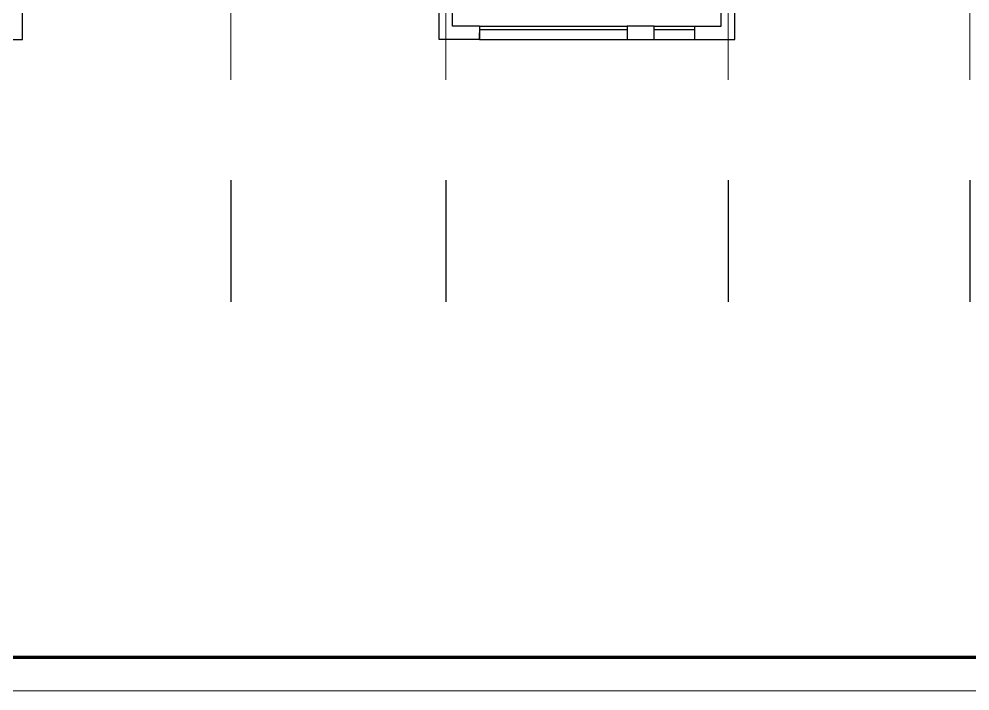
# Model space of a CAD drawing. Extents: x 1332633 to 1595679, y 264824 to 640777.
# Drawn here: x 1354982 to 1369132, y 577898 to 587892 of the extents above; entities that cross this region are included whole.
import ezdxf
from ezdxf.enums import TextEntityAlignment as Align

# ---------------------------------------------------------------- set-up
doc = ezdxf.new("R2010")
doc.units = 0
doc.header["$LTSCALE"] = 1000
doc.header["$MEASUREMENT"] = 0
doc.linetypes.add('DOTE', pattern=[2.42, 2, -0.2, 0.02, -0.2])
doc.layers.get('0').update_dxf_attribs({"linetype": 'CONTINUOUS'})
doc.layers.add('_公共_图框', color=4, linetype='CONTINUOUS', lineweight=5)
doc.layers.add('DOTE', color=1, linetype='DOTE', lineweight=13)
for name, color, linetype in [('A-Balcony(建筑阳台)', 32, 'CONTINUOUS'), ('A-Wall(建筑墙)', 255, 'CONTINUOUS'), ('A-WALL_建筑墙_', 255, 'CONTINUOUS'), ('AXIS', 3, 'CONTINUOUS')]:
    doc.layers.add(name, color=color, linetype=linetype)
doc.styles.add('图框文字', font='SIMKAI.TTF')

# ---------------------------------------------------------------- blocks, each defined once
blk = doc.blocks.new('vvxv')
at = {"layer": '_公共_图框'}
blk.add_lwpolyline([(-63000, 0), (0, 0), (0, 29700), (-63000, 29700)], close=True, dxfattribs=at)
at = {"layer": '_公共_图框', "const_width": 50}
blk.add_lwpolyline([(-61750, 500), (-500, 500), (-500, 29200), (-61750, 29200)], close=True, dxfattribs=at)
at = {"layer": '_公共_图框', "style": '图框文字'}
for tag, height, p in [('建设单位', 250, (-2500, 19150)), ('合作单位', 250, (-2527, 16842)), ('项目名称', 250, (-2500, 15150)), ('项目编号', 250, (-2500, 13150)), ('建筑', 175, (-1300, 2800)), ('方案深化', 175, (-1300, 2450)), ('1:100', 175, (-1300, 2100)), ('20090705', 175, (-1300, 1750)), ('图号', 175, (-1300, 1225))]:
    blk.add_attdef(tag, text='', height=height, dxfattribs=at).set_placement(p, align=Align.MIDDLE_CENTER)

msp = doc.modelspace()

# ---------------------------------------------------------------- linework, layer by layer
for p, q in [((1361832, 587687), (1361832, 587587)), ((1361832, 587587), (1361832, 587687))]:
    msp.add_line(p, q)
msp.add_lwpolyline([(1364432, 587787), (1364032, 587787), (1364032, 587587), (1364432, 587587)], close=True)
at = {"layer": 'A-Balcony(建筑阳台)'}
for points in [[(1361832, 587787), (1364032, 587787)], [(1361832, 587737), (1364032, 587737)], [(1364432, 587787), (1365032, 587787)], [(1364432, 587737), (1365032, 587737)], [(1361832, 587587), (1364032, 587587)], [(1364432, 587587), (1365032, 587587)]]:
    msp.add_lwpolyline(points, dxfattribs=at)
at = {"layer": 'A-Wall(建筑墙)'}
for p, q in [((1361432, 587787), (1361432, 589187)), ((1365432, 587787), (1365432, 589187)), ((1355032, 587587), (1355032, 588587)), ((1361232, 587587), (1361232, 588587)), ((1361832, 587787), (1361832, 587587)), ((1365032, 587787), (1365432, 587787)), ((1365032, 587787), (1365032, 587587)), ((1365032, 587587), (1365632, 587587))]:
    msp.add_line(p, q, dxfattribs=at)
at = {"layer": 'A-WALL_建筑墙_'}
for p, q in [((1365632, 587587), (1365632, 588587)), ((1361832, 587787), (1361432, 587787)), ((1354432, 587587), (1355032, 587587)), ((1361832, 587587), (1361232, 587587))]:
    msp.add_line(p, q, dxfattribs=at)
at = {"layer": 'AXIS'}
for p, q in [((1358132, 585495), (1358132, 583686)), ((1361332, 585495), (1361332, 583686)), ((1365532, 585495), (1365532, 583686)), ((1369132, 585495), (1369132, 583686))]:
    msp.add_line(p, q, dxfattribs=at)
at = {"layer": 'DOTE'}
for p, q in [((1361332, 586987), (1361332, 604020)), ((1365532, 586987), (1365532, 604020)), ((1369132, 586987), (1369132, 604020)), ((1358132, 586987), (1358132, 593787))]:
    msp.add_line(p, q, dxfattribs=at)

# ---------------------------------------------------------------- block references
msp.add_blockref('vvxv', (1401833, 577898))

doc.saveas('drawing.dxf')
